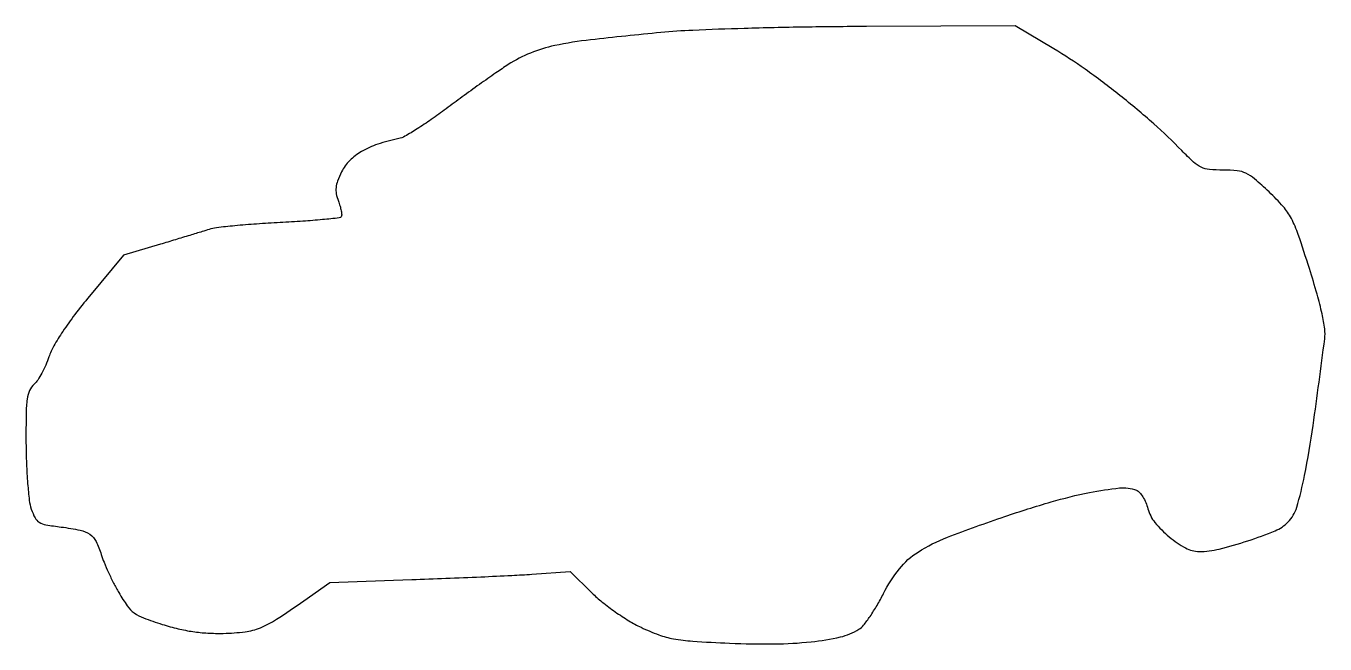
# Model space of a CAD drawing. Extents: x 0 to 307, y 0 to 146.
import ezdxf

# ---------------------------------------------------------------- set-up
doc = ezdxf.new("R2010")
doc.units = 0

msp = doc.modelspace()

# ---------------------------------------------------------------- linework, layer by layer
msp.add_lwpolyline([(150, 144.45315, 0.003882), (133.381803, 142.730034, 0.023937), (124.89568, 141.369704, 0.045237), (119.189921, 139.622038, 0.046572), (113.950245, 136.889445, 0.007697), (111.032609, 134.939364, 0.003191), (107.14691, 132.218007, 0.003156), (103.019079, 129.248261, 0.004067), (99.266329, 126.46522, -0.009525), (95.767711, 123.929357, -0.011735), (92.407087, 121.705074, -0.010206), (89.520071, 119.971408, -0.079946), (88.05931, 119.420196, 0.028994), (83.108377, 118.107154, 0.052571), (79.290573, 116.391873, 0.064723), (76.485586, 114.230281, 0.082579), (74.591176, 111.577685, 0.021308), (73.643221, 109.413106, 0.06437), (73.258757, 107.852904, 0.077375), (73.318442, 106.41201, 0.041294), (73.809625, 104.693404, -0.019004), (74.209522, 103.498378, -0.024822), (74.478167, 102.377745, -0.023805), (74.607289, 101.44837, -0.162412), (74.502533, 101.004099, -0.231746), (74.028048, 100.70545, -0.002485), (70.081123, 100.304072, -0.007191), (65.461589, 99.92445, -0.004539), (60.060883, 99.607963, 0.005043), (54.493867, 99.276096, 0.006368), (49.352553, 98.851672, 0.005138), (45.058399, 98.397489, 0.050113), (43.276799, 98.006951, -0.004159), (41.686884, 97.501829, -0.000773), (38.756097, 96.602433, -0.000828), (35.326102, 95.561848, -0.000756), (31.78651, 94.50025), (23.073021, 91.901243), (15.05274, 82.257525, 0.010574), (11.583828, 77.902311, 0.015593), (8.742688, 73.924889, 0.017611), (6.622591, 70.496756, 0.049532), (5.474927, 67.924512, -0.023187), (4.734712, 65.999228, -0.021235), (3.799552, 64.091997, -0.021776), (2.818373, 62.462122, -0.062532), (1.958697, 61.462621, 0.105972), (0.901746, 59.994797, 0.06926), (0.333941, 57.979436, 0.030994), (0.083547, 54.618045, 0.004263), (0.056442, 47.595012, 0.008836), (0.165622, 42.708026, 0.009999), (0.446912, 38.02583, 0.009307), (0.838791, 34.06487, 0.052983), (1.306442, 32.003557, 0.038565), (2.194332, 29.93844, 0.137943), (3.172137, 28.904085, 0.09211), (4.765932, 28.312101, 0.011945), (8.372668, 27.774197, -0.019785), (12.83025, 27.037788, -0.100283), (15.135248, 26.054574, -0.127741), (16.592793, 24.371132, -0.040569), (17.82892, 21.261875, 0.024208), (18.479335, 19.456087, 0.009983), (19.525514, 17.075719, 0.00985), (20.751187, 14.562531, 0.012488), (21.985999, 12.293765, 0.021756), (23.981368, 9.15943, 0.082627), (25.600648, 7.507089, 0.069149), (27.809117, 6.321882, 0.012375), (32.245233, 4.803785, 0.017525), (35.969334, 3.77341, 0.022188), (39.475603, 3.097228, 0.022638), (42.96855, 2.74368, 0.019611), (46.651335, 2.683319, 0.025461), (51.788298, 3.062801, 0.064927), (55.395942, 4.000614, 0.048425), (59.216085, 5.993163, 0.009456), (65.643971, 10.357353), (71.787941, 14.700757), (91.143971, 15.36811, 0.001324), (99.216487, 15.667841, 0.00124), (107.465437, 16.016502, 0.001234), (114.784606, 16.362154, 0.004258), (119.525603, 16.638268), (128.551205, 17.241072), (133.683674, 12.215492, 0.025724), (136.116868, 10.066566, 0.015426), (139.207696, 7.759763, 0.015428), (142.433323, 5.648963, 0.025833), (145.281556, 4.104254, 0.023036), (149.457151, 2.342661, 0.044051), (152.96664, 1.389817, 0.028163), (157.492923, 0.840556, 0.00476), (166.193768, 0.362157, 0.014087), (176.702321, 0.181025, 0.023952), (185.475174, 0.697748, 0.028316), (192.358974, 1.83229, 0.085123), (196.748564, 3.635625, 0.08529), (197.835364, 4.607839, 0.017362), (199.375371, 6.693148, 0.017831), (201.014497, 9.274649, 0.015888), (202.53333, 12.066184, -0.051974), (206.284479, 17.913713, -0.08297), (210.694216, 21.868083, -0.050101), (217.624764, 25.347937, -0.009035), (231.208528, 30.262449, -0.01175), (242.106708, 33.700321, -0.021334), (251.182139, 35.915583, -0.023791), (258.282359, 36.982707, -0.11754), (262.263038, 36.452557, -0.121915), (262.991726, 35.944304, -0.040973), (263.768785, 34.89456, -0.037899), (264.470304, 33.545626, -0.035207), (264.980338, 32.073021, 0.106042), (266.634331, 28.851518, 0.047924), (269.994001, 25.464858, 0.047943), (273.866619, 22.827877, 0.126163), (277.095378, 22, 0.060322), (281.806142, 22.570405, 0.019553), (288.563526, 24.514236, 0.017489), (295.030981, 26.905666, 0.100568), (298.050421, 28.925635, 0.124177), (300.125055, 32.437123, 0.022131), (301.968985, 39.897906, 0.014578), (303.989963, 51.750435, 0.003229), (306.726251, 72.159972, 0.065255), (306.717941, 74.528443, 0.020099), (306.098324, 78.052891, 0.015828), (304.935062, 82.688311, 0.006971), (303.118172, 88.744371, 0.005569), (300.477801, 96.805059, 0.039387), (298.850068, 100.587161, 0.059826), (296.914211, 103.388697, 0.022279), (293.581583, 106.834399, 0.011234), (290.151885, 109.935099, 0.066836), (288.135647, 111.253543, 0.086321), (286.070531, 111.832721, 0.02531), (282.768069, 112, -0.022388), (279.493716, 112.146687, -0.087584), (277.547042, 112.673436, -0.07631), (275.764571, 113.870279, -0.014521), (272.958208, 116.606117, 0.019373), (266.340747, 122.93325, 0.013283), (258.377837, 129.608636, 0.013345), (250.151769, 135.789949, 0.021006), (242.741676, 140.599617), (233.602701, 146), (198.551351, 145.873543, 0.003025), (183.837333, 145.731444, 0.003385), (169.66857, 145.412922, 0.003408), (157.523616, 144.974747, 0.01317)], format="xyb", close=True)

doc.saveas('drawing.dxf')
